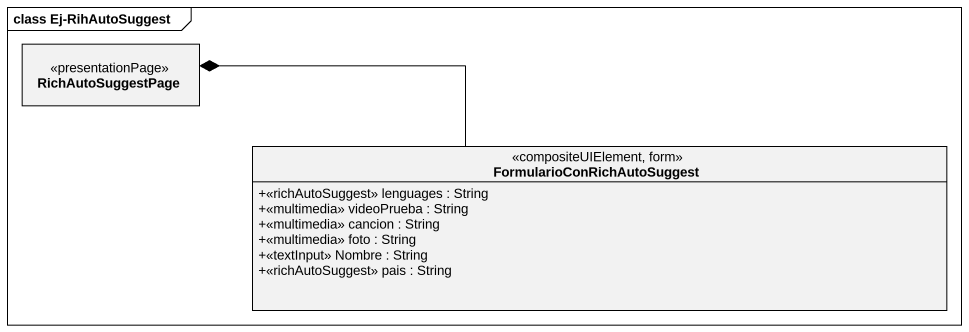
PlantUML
@startuml
mainframe class Ej-RihAutoSuggest
hide circle
hide empty members
skinparam classAttributeIconSize 0
class RichAutoSuggestPage <<presentationPage>>
class FormularioConRichAutoSuggest <<compositeUIElement, form>> {
  +<<richAutoSuggest>> lenguages : String
  +<<multimedia>> videoPrueba : String
  +<<multimedia>> cancion : String
  +<<multimedia>> foto : String
  +<<textInput>> Nombre : String
  +<<richAutoSuggest>> pais : String
}
RichAutoSuggestPage *-right- FormularioConRichAutoSuggest
@enduml
